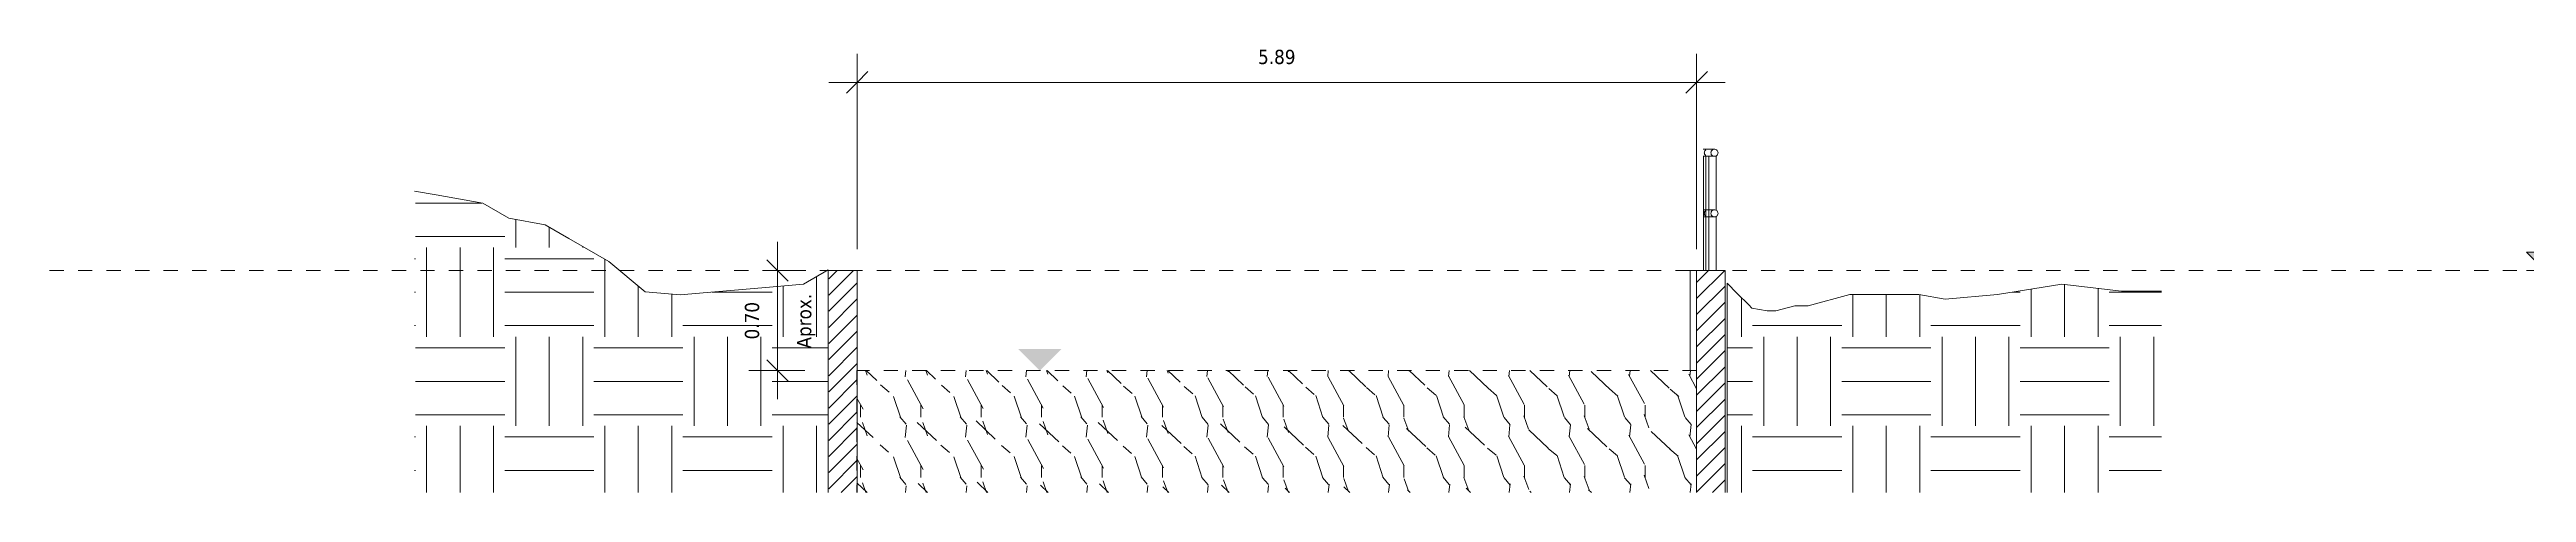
# Model space of a CAD drawing. Header units: metres. Extents: x 118 to 503, y -395 to 55.
# Drawn here: x 386.32 to 403.68, y 3.16 to 6.27 of the extents above; entities that cross this region are included whole.
import ezdxf

# ---------------------------------------------------------------- set-up
doc = ezdxf.new("R2010")
doc.units = ezdxf.units.M
doc.linetypes.add('Basculante', pattern=[0.00396875, 0.00238125, -0.0015875])
doc.linetypes.add('Centre', pattern=[0.03175, 0.00635, -0.004749999999999999, 0.0159, -0.004749999999999999])
for name, color, linetype, lineweight in [('A-ANNO-DIMS', 7, 'Continuous', 9), ('A-ANNO-DIMS-100', 7, 'Continuous', 9), ('A-DETL-GENF', 7, 'Continuous', 9), ('A-DETL-THIN', 7, 'Continuous', 9), ('A-FLOR-HRAL', 7, 'Continuous', 9), ('A-FLOR-LEVL', 7, 'Continuous', 9), ('A-WALL', 7, 'Continuous', 9), ('C-TOPO-PATT', 7, 'Continuous', 9)]:
    doc.layers.add(name, color=color, linetype=linetype, lineweight=lineweight)
doc.layers.add('C-TOPO', color=7, linetype='Continuous', lineweight=9, true_color=0x7f7f7f)
doc.styles.add('Tahoma_2', font='tahoma.ttf', dxfattribs={"height": 0.1})
doc.dimstyles.new('R_Tahoma_1_0', dxfattribs={"dimscale": 0.3048, "dimtxt": 0.1044020834045546, "dimasz": 0.4921259842519685, "dimexe": 0.6561679790026247, "dimexo": 0.4921259842519684, "dimgap": 0.3280839895013123, "dimtad": 1, "dimrnd": 0.01, "dimzin": 0, "dimdsep": 46, "dimtxsty": 'Tahoma_2', "dimblk1": 'OBLIQUE', "dimblk2": 'OBLIQUE', "dimsah": 1, "dimcen": 0.09, "dimdle": 0.6561679790026247, "dimazin": 2, "dimtfac": 1, "dimtdec": 4, "dimtix": 1, "dimtmove": 0, "dimatfit": 3, "dimfxl": 1, "dimtvp": 1, "dimtolj": 1, "dimtzin": 0, "dimarcsym": 2})
pattern_1 = [(45, (395.1310320614192, 4.959), (-0.05656854249492381, 0.05656854249492381), [])]
pattern_2 = [(0, (395.1310320614192, 4.959), (0.625, 0.625), [0.625, -0.625]), (0, (395.1310320614192, 5.193), (0.625, 0.625), [0.625, -0.625]), (0, (395.1310320614192, 5.428), (0.625, 0.625), [0.625, -0.625]), (90, (395.2090320614192, 5.506), (-0.625, 0.625), [0.625, -0.625]), (90, (395.4430320614192, 5.506), (-0.625, 0.625), [0.625, -0.625]), (90, (395.6780320614192, 5.506), (-0.625, 0.625), [0.625, -0.625])]

# ---------------------------------------------------------------- blocks, each defined once
blk = doc.blocks.new('Railing - 2_-1813605-Sección 02')
at = {"layer": 'A-FLOR-HRAL'}
for p, q in [((60.2901651347763, 5.521343297624647), (60.2901651347763, 4.721343297624648)), ((60.29016513477627, 5.521343297624647), (60.29017100787427, 5.521343297624647)), ((60.29017100787427, 5.521343297624647), (60.34016513477636, 5.521343297624647)), ((60.34016513477629, 5.143588309842833), (60.34016513477629, 5.521343297624647)), ((60.34016513477629, 4.721343297624648), (60.34016513477629, 5.099098285406458))]:
    blk.add_line(p, q, dxfattribs=at)
blk = doc.blocks.new('Railing - 2_-V76-Sección 02')
at = {"layer": 'A-FLOR-HRAL'}
for p, q in [((60.26849043417306, 5.521343297624647), (60.26849043417306, 4.721343297624648)), ((60.26849043417313, 5.521343297624647), (60.26849630727104, 5.521343297624647)), ((60.26849630727104, 5.521343297624647), (60.29002243563258, 5.521343297624647))]:
    blk.add_line(p, q, dxfattribs=at)
blk = doc.blocks.new('Railing - 2_-V77-Sección 02')
at = {"layer": 'A-FLOR-HRAL'}
for p, q in [((60.2529782476274, 5.521343297624647), (60.2529782476274, 4.721343297624648)), ((60.25297941097456, 5.521343297624647), (60.26832107685249, 5.521343297624647))]:
    blk.add_line(p, q, dxfattribs=at)
blk = doc.blocks.new('Railing - Railing-1824225-Sección 02')
at = {"layer": 'A-FLOR-HRAL'}
for p, q in [((60.28292103353834, 5.571343297624646), (60.25076951495616, 5.571343297624646)), ((60.32914363785378, 5.571343297624646), (60.28292103353855, 5.571343297624646)), ((60.25076951495616, 5.521343297624649), (60.28292103353834, 5.521343297624649)), ((60.28292103353855, 5.521343297624649), (60.29017100787421, 5.521343297624649)), ((60.29036736595356, 5.521343297624649), (60.32914363785378, 5.521343297624649)), ((60.28292103353834, 5.146343297624647), (60.25076951495616, 5.146343297624647)), ((60.25076951495616, 5.09634329762465), (60.28292103353834, 5.09634329762465)), ((60.29017100787421, 5.146343297624647), (60.28292103353855, 5.146343297624647)), ((60.28292103353855, 5.09634329762465), (60.29017100787421, 5.09634329762465)), ((60.32914363785378, 5.146343297624647), (60.29036736595356, 5.146343297624647)), ((60.29036736595356, 5.09634329762465), (60.32914363785378, 5.09634329762465))]:
    blk.add_line(p, q, dxfattribs=at)
at = {"layer": 'A-FLOR-HRAL', "flags": 128}
for points in [[(60.35414951233181, 5.546343297624648), (60.35342288706578, 5.552326189231837), (60.35128524008709, 5.557961376925742), (60.34786080366798, 5.562921364080667), (60.34334859360589, 5.566917894271989), (60.33801084314849, 5.569718703691783), (60.33215776295022, 5.571161019477099), (60.32612951275738, 5.571161019477099), (60.32027643255912, 5.569718703691783), (60.31493868210165, 5.566917894271989), (60.31042647203959, 5.562921364080667), (60.30700203562054, 5.557961376925742), (60.30486438864189, 5.552326189231837), (60.3041377633758, 5.546343297624648)], [(60.3041377633758, 5.546343297624648), (60.30486438864189, 5.540360406017458), (60.30700203562054, 5.534725218323554), (60.31042647203959, 5.529765231168628), (60.31493868210165, 5.525768700977306), (60.32027643255912, 5.522967891557512), (60.32612951275738, 5.521525575772197), (60.33215776295022, 5.521525575772197), (60.33801084314849, 5.522967891557512), (60.34334859360589, 5.525768700977306), (60.34786080366798, 5.529765231168628), (60.35128524008709, 5.534725218323554), (60.35342288706578, 5.540360406017458), (60.35414951233181, 5.546343297624648)], [(60.35414951233181, 5.121343297624648), (60.35342288706578, 5.127326189231837), (60.35128524008709, 5.132961376925742), (60.34786080366798, 5.137921364080667), (60.34334859360589, 5.141917894271989), (60.33801084314849, 5.144718703691783), (60.33215776295022, 5.146161019477099), (60.32612951275738, 5.146161019477099), (60.32027643255912, 5.144718703691783), (60.31493868210165, 5.141917894271989), (60.31042647203959, 5.137921364080667), (60.30700203562054, 5.132961376925742), (60.30486438864189, 5.127326189231837), (60.3041377633758, 5.121343297624648)], [(60.3041377633758, 5.121343297624648), (60.30486438864189, 5.115360406017459), (60.30700203562054, 5.109725218323554), (60.31042647203959, 5.104765231168628), (60.31493868210165, 5.100768700977306), (60.32027643255912, 5.097967891557512), (60.32612951275738, 5.096525575772197), (60.33215776295022, 5.096525575772197), (60.33801084314849, 5.097967891557512), (60.34334859360589, 5.100768700977306), (60.34786080366798, 5.104765231168628), (60.35128524008709, 5.109725218323554), (60.35342288706578, 5.115360406017459), (60.35414951233181, 5.121343297624648)]]:
    blk.add_lwpolyline(points, dxfattribs=at)
at = {"layer": 'A-FLOR-HRAL'}
for points in [[(60.26127266218518, 5.558843297624608), (60.26018192428653, 5.556954097414247), (60.25933998164246, 5.554921058308341), (60.25877541275656, 5.552813773752188)], [(60.26524521234577, 5.564020967154251), (60.2637029332369, 5.562477859149785), (60.26236340008379, 5.560732497834969), (60.26127266218518, 5.558843297624608)], [(60.26759486979184, 5.566093914604279), (60.26676937107039, 5.565452980368987), (60.26598402852959, 5.564760180413712), (60.2652452123458, 5.564020967154251)], [(60.28292103353848, 5.571343297624646), (60.28238833853121, 5.571343204682114), (60.28185566378855, 5.571325650713428), (60.2813240630237, 5.57129093191749)], [(60.25877541275656, 5.552813773752188), (60.25821084387077, 5.550706489196036), (60.25792364874312, 5.548524959189635), (60.25792364748173, 5.546343297624649)], [(60.25792364748183, 5.546343297624649), (60.25792364874312, 5.544161636059664), (60.25821579255179, 5.541980777511467), (60.25878049097874, 5.539873263628619)], [(60.25879215811793, 5.539829874789569), (60.25935669547999, 5.537737830705416), (60.26018992594399, 5.535718618964958), (60.26127266218518, 5.533843297624688)], [(60.26127266218511, 5.533843297624688), (60.26236288191946, 5.531955014721101), (60.26370606834296, 5.530212618131425), (60.26524881641176, 5.528669661175658)], [(60.26525106395844, 5.528667413607029), (60.26588490144509, 5.52803364949344), (60.26655241158604, 5.527433546208855), (60.26724989211768, 5.526870816296115)], [(60.26127266218518, 5.133843297624607), (60.26018192428653, 5.131954097414246), (60.25849803899838, 5.127888019202435), (60.25792364874312, 5.123524959189631), (60.25792364748173, 5.121343297624649)], [(60.25792364748183, 5.121343297624649), (60.25792364874312, 5.119161636059665), (60.25821579255179, 5.116980777511468), (60.25878049097874, 5.11487326362862)], [(60.25878053140604, 5.114873112751547), (60.25934522936512, 5.11276565266156), (60.26018246846716, 5.110731535467468), (60.26127266218518, 5.108843297624689)], [(60.26524521234577, 5.139020967154253), (60.2637029332369, 5.137477859149786), (60.26236340008379, 5.13573249783497), (60.26127266218518, 5.133843297624607)], [(60.26127266218511, 5.108843297624689), (60.26236288191946, 5.106955014721102), (60.26370606834296, 5.105212618131427), (60.26524881641176, 5.103669661175659)], [(60.26718909978417, 5.140772070665795), (60.2665111832645, 5.140222830266162), (60.26586198541462, 5.139638071706818), (60.2652452123458, 5.139020967154253)], [(60.26525106395844, 5.103667413607031), (60.26621924003023, 5.102699349611298), (60.26726598129854, 5.101809823221043), (60.26837809315123, 5.101012065682332)]]:
    blk.add_open_spline(points, degree=3, dxfattribs=at)
for name in ['Railing - 2_-V77-Sección 02', 'Railing - 2_-V76-Sección 02', 'Railing - 2_-1813605-Sección 02']:
    blk.add_blockref(name, (0, 0))
blk = doc.blocks.new('Level - Con_Triangulo-1145791-Sección 02')
at = {"layer": 'A-FLOR-LEVL', "true_color": 0xe2e2e2}
blk.add_hatch(color=254, dxfattribs=at).paths.add_polyline_path([(66.27952814295234, 4.849988516338855), (66.15088292423813, 4.721343297624648), (66.02223770552393, 4.849988516338856)])
at = {"layer": 'A-FLOR-LEVL', "color": 253, "true_color": 0xaaaaaa}
for p, q in [((66.27952814295234, 4.849988516338855), (66.02223770552393, 4.849988516338856)), ((66.02223770552393, 4.849988516338856), (66.15088292423813, 4.721343297624648)), ((66.02223770552393, 4.721343297624648), (68.40666648254815, 4.721343297624648)), ((66.15088292423813, 4.721343297624648), (66.27952814295234, 4.849988516338855))]:
    blk.add_line(p, q, dxfattribs=at)
blk = doc.blocks.new('DIMBLOCK28-Sección 02')
at = {"layer": 'A-ANNO-DIMS-100'}
for p, q in [((391.9785696878019, 6.03996836544381), (391.9785696878019, 6.239968365443811)), ((397.864146326883, 6.03996836544381), (397.864146326883, 6.239968365443811)), ((398.064146326883, 6.03996836544381), (391.7785696878018, 6.03996836544381)), ((391.9785696878019, 6.03996836544381), (391.9785696878019, 4.871343297624648)), ((397.864146326883, 6.03996836544381), (397.864146326883, 4.871343297624648))]:
    blk.add_line(p, q, dxfattribs=at)
at = {"layer": 'A-ANNO-DIMS-100', "lineweight": 18}
for p, q in [((391.9785696878018, 6.03996836544381), (392.0535696878018, 6.114968365443811)), ((397.864146326883, 6.03996836544381), (397.939146326883, 6.114968365443811)), ((391.9785696878018, 6.03996836544381), (391.9035696878018, 5.96496836544381)), ((397.864146326883, 6.03996836544381), (397.789146326883, 5.96496836544381))]:
    blk.add_line(p, q, dxfattribs=at)
at = {"layer": 'A-ANNO-DIMS-100', "color": 0, "insert": (394.7887839331779, 6.268140356203769), "char_height": 0.1, "width": 0.318177777994833, "attachment_point": 1, "line_spacing_factor": 0.9943055562338531, "style": 'Tahoma_2'}
blk.add_mtext('5.89', dxfattribs=at)
blk = doc.blocks.new('_Oblique')
at = {"color": 0, "linetype": 'ByBlock', "lineweight": -2}
blk.add_line((-0.5, -0.5), (0.5, 0.5), dxfattribs=at)
blk = doc.blocks.new('DIMBLOCK29-Sección 02')
at = {"layer": 'A-ANNO-DIMS-100'}
for p, q in [((391.4187673064246, 4.921343297624648), (391.4187673064246, 3.818753225343149)), ((391.4187673064247, 4.721343297624648), (391.3748333236027, 4.721343297624648)), ((391.4187673064247, 4.721343297624648), (391.6187673064247, 4.721343297624648)), ((391.4187673064247, 4.018753225343148), (391.2187673064247, 4.018753225343148)), ((391.4187673064247, 4.018753225343148), (391.6104015875718, 4.018753225343148))]:
    blk.add_line(p, q, dxfattribs=at)
at = {"layer": 'A-ANNO-DIMS-100', "lineweight": 18}
for p, q in [((391.4187673064246, 4.721343297624648), (391.3437673064247, 4.796343297624648)), ((391.4187673064246, 4.721343297624648), (391.4937673064247, 4.646343297624647)), ((391.4187673064246, 4.018753225343149), (391.3437673064247, 4.093753225343149)), ((391.4187673064246, 4.018753225343149), (391.4937673064247, 3.943753225343148))]:
    blk.add_line(p, q, dxfattribs=at)
at = {"layer": 'A-ANNO-DIMS-100', "color": 0, "char_height": 0.1, "attachment_point": 1, "rotation": 90, "line_spacing_factor": 0.9943055562338531, "style": 'Tahoma_2'}
for s, insert, width in [('Aprox.', (391.5563129083704, 4.173672914127712), 0.4713008336548464), ('0.70', (391.1905953156648, 4.237474187319385), 0.318177777994833)]:
    blk.add_mtext(s, dxfattribs=dict(at, insert=insert, width=width))

msp = doc.modelspace()

# ---------------------------------------------------------------- hatches: boundary and pattern name
at = {"layer": 'A-DETL-GENF', "true_color": 0xc0c0c0}
h = msp.add_hatch(dxfattribs=at)
h.set_pattern_fill('FP_901', color=9, style=0, pattern_type=2)
h.set_pattern_definition(pattern_2)
h.paths.add_polyline_path([(391.2200888627685, 3.164439900062992), (391.7756306342257, 3.164439900062992), (391.7756306342257, 4.724883431615441), (391.6018468164203, 4.624549297624651), (390.7381450169801, 4.548985181506689), (390.491469278228, 4.570566512214374), (390.2359988187589, 4.784931680531507), (389.7912991040426, 5.041679180531592), (389.5366494848843, 5.08658077901636), (389.353479049806, 5.192334279016381), (388.8737071524472, 5.27693100910644), (388.8737071524473, 3.164439900062992), (389.4678465834676, 3.164439900062992)])
h = msp.add_hatch(dxfattribs=at)
h.set_pattern_fill('FP_901', color=9, style=0, pattern_type=2)
h.set_pattern_definition(pattern_2)
h.paths.add_polyline_path([(400.7980186667512, 3.164439900062992), (401.1241966168714, 3.164439900062992), (401.1241966168714, 4.574830062946988), (400.8421537665222, 4.574830062946988), (400.423883463309, 4.623781444819082), (399.9745623080288, 4.552615965114057), (399.6059710043262, 4.520368404565843), (399.4230860004622, 4.552615965114062), (398.9389070004622, 4.552615965114062), (398.645037393199, 4.47387384116783), (398.552683393199, 4.47387384116783), (398.4201786542744, 4.438369303379711), (398.3590856542745, 4.438369303379707), (398.2510729247319, 4.457414861858048), (398.0776638118269, 4.630823974762931), (398.0776638118269, 3.164439900062992), (398.4620220914568, 3.164439900062992)])
at = {"layer": 'A-DETL-GENF'}
msp.add_hatch(color=256, dxfattribs=at).paths.add_polyline_path([(393.2594925610686, 4.018753582922975), (393.4111082757703, 4.170369297624654), (393.1078768463668, 4.170369297624658)])
at = {"layer": 'A-WALL', "true_color": 0x808080}
h = msp.add_hatch(dxfattribs=at)
h.set_pattern_fill('FP_899', color=8, style=0, pattern_type=2)
h.set_pattern_definition(pattern_1)
h.paths.add_polyline_path([(391.9785696878018, 3.164439900062992), (391.9785696878018, 4.721343297624649), (391.7785612146225, 4.721343297624649), (391.7785612146225, 3.164439900062992)])
h = msp.add_hatch(dxfattribs=at)
h.set_pattern_fill('FP_899', color=8, style=0, pattern_type=2)
h.set_pattern_definition(pattern_1)
h.paths.add_polyline_path([(398.0615742507653, 3.164439900062992), (398.064193322707, 3.164439900062992), (398.064193322707, 4.721343297624649), (397.8641463268829, 4.721343297624649), (397.8641463268829, 3.164439900062992)])
at = {"layer": 'C-TOPO-PATT', "true_color": 0xc0c0c0}
h = msp.add_hatch(dxfattribs=at)
h.set_pattern_fill('FP_900', color=9, style=0, pattern_type=2)
h.set_pattern_definition([(108.435, (395.2410320614192, 4.959), (-0.4231672655939667, 0.8463231544922574), [0.16058, -1.178]), (139.399, (395.1900320614192, 5.111000000000001), (-2.539225276489497, 2.116002553220775), [0.07802999999999997, -3.822999999999999]), (136.848, (395.5540320614192, 5.162000000000001), (-6.347805067664466, 5.92454487087686), [0.1856099999999999, -9.094999999999997]), (109.983, (395.4180320614192, 5.289), (-1.269368412067386, 3.385001574142252), [0.09906, -4.853999999999999]), (90, (395.3850320614192, 4.959), (-0.42316, 0.42316), [0.08463, -0.33853]), (118.443, (395.3850320614192, 5.044), (2.9621949396614, -5.501194905604089), [0.231, -11.319]), (84.28900000000002, (395.2750320614192, 5.247000000000001), (-0.4232263139361359, -3.80878940600449), [0.08506, -4.168]), (129.806, (395.2830320614192, 5.331), (1.69265314825589, -2.115783966311169), [0.0661, -3.239])])
h.paths.add_polyline_path([(396.5302630677123, 3.164439900062992), (397.8641463268829, 3.164439900062992), (397.8641463268829, 4.018753225343148), (391.9766920164779, 4.018753225343148), (391.9766920164779, 3.164439900062992), (394.9989518846593, 3.164439900062992)])

# ---------------------------------------------------------------- linework, layer by layer
at = {"layer": 'A-DETL-THIN'}
for p, q in [((389.0252544434202, 5.250209132854645), (388.8737071524473, 5.276931009106446)), ((389.3534790498061, 5.192334279016378), (389.0252544434202, 5.250209132854645)), ((389.5366494848843, 5.086580779016363), (389.3534790498061, 5.192334279016377)), ((389.7912991040427, 5.041679180531594), (389.5366494848843, 5.086580779016364)), ((389.9570251894124, 4.945997180531579), (389.7912991040427, 5.04167918053159)), ((390.235998818759, 4.784931680531507), (389.9570251894124, 4.945997180531577)), ((390.4914692782281, 4.57056651221438), (390.235998818759, 4.784931680531511)), ((391.7756306342258, 4.724883431615444), (391.6018468164203, 4.624549297624652)), ((391.7756306342258, 3.164439900062997), (391.7756306342258, 4.724883431615444)), ((390.7381450169801, 4.548985181506692), (390.4914692782281, 4.570566512214381)), ((390.9798537289675, 4.570131953681043), (390.7381450169801, 4.548985181506693)), ((391.2567052013194, 4.5943533189923), (390.9798537289675, 4.570131953681043)), ((391.6018468164203, 4.624549297624653), (391.2567052013194, 4.5943533189923)), ((398.148838094981, 4.559649691608924), (398.077663811827, 4.630823974762929)), ((398.077663811827, 4.630823974762929), (398.077663811827, 3.164439900062995)), ((398.2294284690464, 4.479059317543535), (398.148838094981, 4.559649691608922)), ((398.9389070004622, 4.552615965114064), (398.645037393199, 4.473873841167834)), ((399.1912630004621, 4.552615965114063), (398.9389070004622, 4.552615965114064)), ((399.4230860004622, 4.552615965114062), (399.1912630004621, 4.552615965114063)), ((399.6059710043262, 4.520368404565843), (399.4230860004622, 4.552615965114062)), ((399.9745623080289, 4.552615965114057), (399.6059710043262, 4.520368404565843)), ((400.423883463309, 4.623781444819086), (399.9745623080289, 4.552615965114057)), ((400.8421537665223, 4.57483006294699), (400.423883463309, 4.623781444819087)), ((401.0923877665223, 4.57483006294699), (400.8421537665223, 4.57483006294699)), ((401.1241966168714, 4.57483006294699), (401.0923877665223, 4.57483006294699)), ((398.2510729247319, 4.457414861858049), (398.2294284690464, 4.479059317543535)), ((398.3590856542746, 4.43836930337971), (398.2510729247319, 4.457414861858049)), ((398.4201786542745, 4.43836930337971), (398.3590856542746, 4.43836930337971)), ((398.552683393199, 4.473873841167834), (398.4201786542745, 4.43836930337971)), ((398.645037393199, 4.473873841167834), (398.552683393199, 4.473873841167834))]:
    msp.add_line(p, q, dxfattribs=at)
at = {"layer": 'A-FLOR-LEVL', "color": 253, "linetype": 'Centre', "true_color": 0xaaaaaa}
msp.add_line((386.3154650528413, 4.721343297624648), (403.6822697669431, 4.721343297624648), dxfattribs=at)
at = {"layer": 'A-WALL'}
for p, q in [((391.7694989422882, 4.721343297624648), (391.7523030548292, 4.721343297624648)), ((397.8641463268829, 4.721343297624648), (397.8179661646741, 4.721343297624648)), ((397.8179661646741, 4.721343297624648), (397.8179661646741, 4.018753225343148))]:
    msp.add_line(p, q, dxfattribs=at)
at = {"layer": 'A-WALL', "lineweight": 18}
for p, q in [((391.9785696878018, 4.721343297624648), (391.7785612146226, 4.721343297624648)), ((391.9785696878018, 3.164439900062997), (391.9785696878018, 4.721343297624648)), ((398.064193322707, 4.721343297624648), (397.8641463268829, 4.721343297624648)), ((397.8641463268829, 4.721343297624648), (397.8641463268829, 3.164439900062997)), ((398.064193322707, 3.164439900062997), (398.064193322707, 4.721343297624648))]:
    msp.add_line(p, q, dxfattribs=at)
at = {"layer": 'C-TOPO', "color": 7, "linetype": 'Basculante'}
for p, q in [((397.8641463268829, 4.018753225343148), (391.976692016478, 4.018753225343148)), ((391.976692016478, 4.018753225343148), (391.976692016478, 3.164439900062997)), ((397.8641463268829, 3.164439900062997), (397.8641463268829, 4.018753225343148))]:
    msp.add_line(p, q, dxfattribs=at)

# ---------------------------------------------------------------- block references
at = {"layer": 'A-FLOR-HRAL'}
msp.add_blockref('Railing - Railing-1824225-Sección 02', (337.6600320614192, 0), dxfattribs=at)
at = {"layer": 'A-FLOR-LEVL', "color": 253, "true_color": 0xaaaaaa}
msp.add_blockref('Level - Con_Triangulo-1145791-Sección 02', (337.6600320614192, 0), dxfattribs=at)

# ---------------------------------------------------------------- dimensions: what is measured, and where the dimension line sits
at = {"layer": 'A-ANNO-DIMS'}
dim = msp.add_linear_dim(base=(391.9785696878019, 6.03996836544381), p1=(397.864146326883, 4.721343297624648), p2=(391.9785696878019, 4.721343297624648), dimstyle='R_Tahoma_1_0', override={"dimpost": '<>', "dimfxl": 5.885576639081137}, dxfattribs=at)
dim.commit()
dim.dimension.update_dxf_attribs({"geometry": 'DIMBLOCK28-Sección 02', "text_midpoint": (394.9213580073425, 6.1922517767917)})
dim = msp.add_linear_dim(base=(391.4187673064249, 4.01875322534315), p1=(391.5248333236027, 4.721343297624648), p2=(391.7604015875718, 4.018753225343148), angle=89.99999999999991, text='<>\\XAprox.', dimstyle='R_Tahoma_1_0', override={"dimpost": '<>', "dimfxl": 0.7410298352009351}, dxfattribs=at)
dim.commit()
dim.dimension.update_dxf_attribs({"geometry": 'DIMBLOCK29-Sección 02', "text_midpoint": (391.4187673064248, 4.370048261483787)})

doc.saveas('drawing.dxf')
